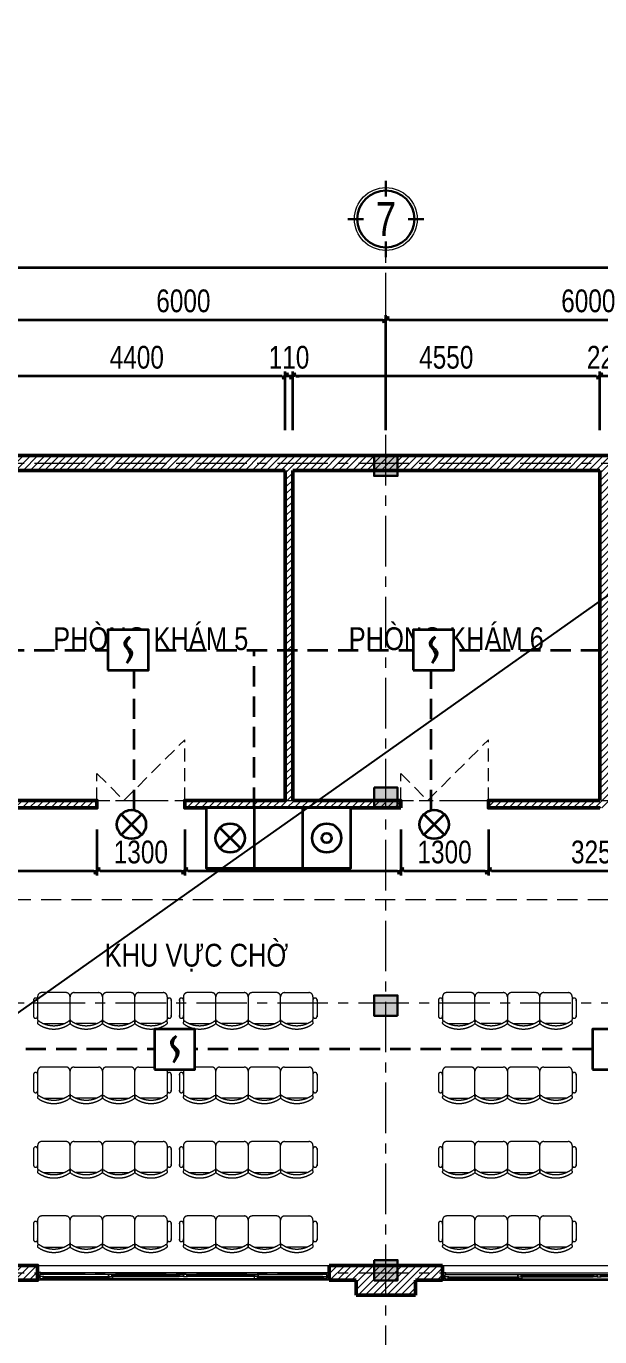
# Model space of a CAD drawing. Header units: millimetres. Extents: x 1109421 to 1726579, y -247837 to 144927.
# Drawn here: x 1486204 to 1494702, y -131593 to -112170 of the extents above; entities that cross this region are included whole.
import ezdxf
from ezdxf.enums import TextEntityAlignment as Align

# ---------------------------------------------------------------- set-up
doc = ezdxf.new("R2010")
doc.units = ezdxf.units.MM
doc.header["$LTSCALE"] = 600
doc.header["$MEASUREMENT"] = 0
doc.set_wipeout_variables(frame=1)
for name, pattern in [('00_Hidden', [2.4, 1.6, -0.8]), ('CENTER', [2, 1.25, -0.25, 0.25, -0.25]), ('DASHED', [0.75, 0.5, -0.25]), ('HIDDEN', [0.375, 0.25, -0.125])]:
    doc.linetypes.add(name, pattern=pattern)
doc.layers.get('0').update_dxf_attribs({"lineweight": 0})
doc.layers.get('Defpoints').update_dxf_attribs({"lineweight": 0})
for name, color, linetype, lineweight in [('0.15_Cua', 144, 'Continuous', 15), ('cat1', 30, 'Continuous', 50), ('cat2', 22, 'Continuous', 30), ('dim', 144, 'Continuous', 13), ('hatch1', 136, 'Continuous', 9), ('LC ISO', 153, 'Continuous', 13), ('LC MANH DUT', 35, 'HIDDEN', 5), ('LC Text2', 7, 'Continuous', 25), ('Noi that', 35, 'Continuous', 9), ('PCCC - BAOCHAY - THIETBI', 6, 'Continuous', 35), ('PCCC-BAO CHAY - DAY', 3, 'DASHED', 35), ('PCCC-BAOCHAY-THIETBI', 6, 'Continuous', 35), ('thay1', 63, 'Continuous', 18), ('truc', 76, 'CENTER', 9)]:
    doc.layers.add(name, color=color, linetype=linetype, lineweight=lineweight)
doc.layers.add('KCS_Plotter', color=11, linetype='Continuous', plot=False)
doc.styles.add('EG 1', font='VHAVANB.TTF')
doc.styles.add('HOATBIF', font='hoatbif.shx', dxfattribs={"width": 0.8})
doc.styles.add('T2', font='VHARIAL.TTF', dxfattribs={"width": 0.8})
doc.styles.add('Tahoma', font='tahoma.ttf')
doc.dimstyles.new('1-135', dxfattribs={"dimscale": 135, "dimtxt": 2.5, "dimasz": 0.35, "dimexe": 0.5, "dimexo": 0, "dimgap": 0.8, "dimtad": 1, "dimdec": 0, "dimzin": 0, "dimdsep": 46, "dimtxsty": 'HOATBIF', "dimblk1": 'DOT', "dimblk2": 'DOT', "dimsah": 1, "dimcen": -1, "dimdle": 1, "dimclrd": 256, "dimclre": 256, "dimclrt": 4, "dimadec": 3, "dimazin": 2, "dimtfac": 0.333333, "dimtdec": 0, "dimtix": 1, "dimtmove": 2, "dimatfit": 3, "dimldrblk": 'DOT', "dimfxl": 1, "dimtvp": 0.833333, "dimtolj": 1, "dimtzin": 0, "dimarcsym": 0})

# ---------------------------------------------------------------- blocks, each defined once
blk = doc.blocks.new('DOT')
at = {"layer": 'dim'}
for p, q in [((-3, 0), (3, 0)), ((-1, -1), (1, 1))]:
    blk.add_line(p, q, dxfattribs=at)
blk.add_lwpolyline([(0.5, 1), (-1, -0.5), (-0.5, -1), (1, 0.5)], close=True, dxfattribs=at)
blk = doc.blocks.new('*D2103')
at = {"layer": 'Defpoints', "color": 0, "transparency": 16777216}
for p in [(45653, 105721), (3853, 103308), (45653, 103308)]:
    blk.add_point(p, dxfattribs=at)
at = {"layer": 'dim', "lineweight": -2, "transparency": 16777216}
for p, q in [((3853, 103308), (3853, 105788)), ((3900, 105721), (45606, 105721)), ((45653, 103308), (45653, 105788))]:
    blk.add_line(p, q, dxfattribs=at)
at = {"layer": 'dim', "lineweight": -2, "transparency": 16777216, "xscale": 47.25, "yscale": 47.25, "zscale": 47.25, "rotation": 180}
blk.add_blockref('DOT', (3853, 105721), dxfattribs=at)
at = {"layer": 'dim', "lineweight": -2, "transparency": 16777216, "xscale": 47.25, "yscale": 47.25, "zscale": 47.25}
blk.add_blockref('DOT', (45653, 105721), dxfattribs=at)
at = {"layer": 'dim', "color": 4, "transparency": 16777216, "insert": (25802, 105997), "char_height": 337.5, "attachment_point": 5, "style": 'HOATBIF'}
blk.add_mtext('\\A1;41800', dxfattribs=at)
blk = doc.blocks.new('_Dot')
at = {"color": 0, "linetype": 'ByBlock', "lineweight": -2}
blk.add_line((-0.5, 0), (-1, 0), dxfattribs=at)
at = {"color": 0, "linetype": 'ByBlock', "const_width": 0.5}
blk.add_lwpolyline([(-0.25, 0, 1), (0.25, 0, 1)], format="xyb", close=True, dxfattribs=at)
blk = doc.blocks.new('*D2108')
at = {"layer": 'Defpoints', "color": 0, "transparency": 16777216}
for p in [(34453, 104946), (28453, 103308), (34453, 103308)]:
    blk.add_point(p, dxfattribs=at)
at = {"layer": 'dim', "lineweight": -2, "transparency": 16777216}
for p, q in [((28453, 103308), (28453, 105013)), ((28500, 104946), (34406, 104946)), ((34453, 103308), (34453, 105013))]:
    blk.add_line(p, q, dxfattribs=at)
at = {"layer": 'dim', "lineweight": -2, "transparency": 16777216, "xscale": 47.25, "yscale": 47.25, "zscale": 47.25, "rotation": 180}
blk.add_blockref('DOT', (28453, 104946), dxfattribs=at)
at = {"layer": 'dim', "lineweight": -2, "transparency": 16777216, "xscale": 47.25, "yscale": 47.25, "zscale": 47.25}
blk.add_blockref('DOT', (34453, 104946), dxfattribs=at)
at = {"layer": 'dim', "color": 4, "transparency": 16777216, "insert": (31453, 105223), "char_height": 337.5, "attachment_point": 5, "style": 'HOATBIF'}
blk.add_mtext('\\A1;6000', dxfattribs=at)
blk = doc.blocks.new('*D2109')
at = {"layer": 'Defpoints', "color": 0, "transparency": 16777216}
for p in [(40453, 104946), (34453, 103308), (40453, 103308)]:
    blk.add_point(p, dxfattribs=at)
at = {"layer": 'dim', "lineweight": -2, "transparency": 16777216}
for p, q in [((34453, 103308), (34453, 105013)), ((34500, 104946), (40406, 104946)), ((40453, 103308), (40453, 105013))]:
    blk.add_line(p, q, dxfattribs=at)
at = {"layer": 'dim', "lineweight": -2, "transparency": 16777216, "xscale": 47.25, "yscale": 47.25, "zscale": 47.25, "rotation": 180}
blk.add_blockref('DOT', (34453, 104946), dxfattribs=at)
at = {"layer": 'dim', "lineweight": -2, "transparency": 16777216, "xscale": 47.25, "yscale": 47.25, "zscale": 47.25}
blk.add_blockref('DOT', (40453, 104946), dxfattribs=at)
at = {"layer": 'dim', "color": 4, "transparency": 16777216, "insert": (37453, 105223), "char_height": 337.5, "attachment_point": 5, "style": 'HOATBIF'}
blk.add_mtext('\\A1;6000', dxfattribs=at)
blk = doc.blocks.new('KyHieu TrucDinhVi')
at = {"color": 7, "lineweight": 30}
for p, q in [((0, 2.36), (0, 4)), ((-2.36, 0), (-4, 0)), ((2.36, 0), (4, 0)), ((0, -2.36), (0, -4))]:
    blk.add_line(p, q, dxfattribs=at)
blk.add_circle((0, 0), 3.3)
blk.add_circle((0, 0), 3, dxfattribs=at)
at = {"ltscale": 20, "style": 'Tahoma'}
blk.add_attdef('AA', text='', height=3, dxfattribs=at).set_placement((0, 0), align=Align.MIDDLE_CENTER)
blk = doc.blocks.new('dfdfdffđ')
at = {"layer": 'Noi that', "linetype": '00_Hidden'}
for p, q in [((954677, -6213), (954317, -6213)), ((954797, -6213), (955157, -6213)), ((955637, -6213), (955277, -6213)), ((955757, -6213), (956117, -6213)), ((954197, -6316), (954197, -6571)), ((954257, -6273), (954257, -6613)), ((954737, -6613), (954737, -6273)), ((954737, -6613), (954737, -6273)), ((955217, -6273), (955217, -6613)), ((955217, -6273), (955217, -6613)), ((955697, -6613), (955697, -6273)), ((955697, -6613), (955697, -6273)), ((956177, -6273), (956177, -6613)), ((956237, -6316), (956237, -6571)), ((954348, -6673), (954646, -6673)), ((955126, -6673), (954828, -6673)), ((955308, -6673), (955606, -6673)), ((956086, -6673), (955788, -6673))]:
    blk.add_line(p, q, dxfattribs=at)
for centre, radius, start, end in [((954317, -6273), 60, 90, 180), ((954677, -6273), 60, 0, 90), ((954797, -6273), 60, 90, 180), ((955157, -6273), 60, 0, 90), ((955277, -6273), 60, 90, 180), ((955637, -6273), 60, 0, 90), ((955757, -6273), 60, 90, 180), ((956117, -6273), 60, 0, 90), ((954227, -6324), 31.2, 343.7398, 196.2602), ((956207, -6324), 31.2, 343.7398, 196.2602), ((954227, -6562), 31.2, 163.7398, 16.2602), ((956207, -6562), 31.2, 163.7398, 16.2602), ((954275, -6660), 21.9, 57.9726, 216.6901), ((954317, -6613), 60, 180, 207.5844), ((954497, -6353), 400, 233.1301, 306.8699), ((954497, -6310), 393, 237.5758, 302.4242), ((954720, -6660), 21.9, 323.3099, 122.0274), ((954677, -6613), 60, 332.4156, 0), ((954755, -6660), 21.9, 57.9726, 216.6901), ((954797, -6613), 60, 180, 207.5844), ((954977, -6353), 400, 233.1301, 306.8699), ((954977, -6310), 393, 237.5758, 302.4242), ((955200, -6660), 21.9, 323.3099, 122.0274), ((955157, -6613), 60, 332.4156, 0), ((955235, -6660), 21.9, 57.9726, 216.6901), ((955277, -6613), 60, 180, 207.5844), ((955457, -6353), 400, 233.1301, 306.8699), ((955457, -6310), 393, 237.5758, 302.4242), ((955680, -6660), 21.9, 323.3099, 122.0274), ((955637, -6613), 60, 332.4156, 0), ((955715, -6660), 21.9, 57.9726, 216.6901), ((955757, -6613), 60, 180, 207.5844), ((955937, -6353), 400, 233.1301, 306.8699), ((955937, -6310), 393, 237.5758, 302.4242), ((956160, -6660), 21.9, 323.3099, 122.0274), ((956117, -6613), 60, 332.4156, 0)]:
    blk.add_arc(centre, radius, start, end, dxfattribs=at)
blk = doc.blocks.new('COT BT')
at = {"layer": 'cat2', "ltscale": 2}
h = blk.add_hatch(color=256, dxfattribs=at)
h.dxf.hatch_style = 1
h.paths.add_polyline_path([(240, 190), (-110, 190), (-110, -110), (240, -110)])
blk.add_lwpolyline([(-110, 190), (240, 190), (240, -110), (-110, -110)], close=True, dxfattribs=at)
blk = doc.blocks.new('*D2172')
at = {"layer": 'Defpoints', "color": 0, "transparency": 16777216}
for p in [(37623, 104111), (37623, 103308), (37843, 103308)]:
    blk.add_point(p, dxfattribs=at)
at = {"layer": 'dim', "lineweight": -2, "transparency": 16777216}
for p, q in [((37576, 104111), (37528, 104111)), ((37623, 103308), (37623, 104178)), ((37843, 104111), (37623, 104111)), ((37843, 103308), (37843, 104178)), ((37890, 104111), (37937, 104111))]:
    blk.add_line(p, q, dxfattribs=at)
at = {"layer": 'dim', "lineweight": -2, "transparency": 16777216, "xscale": 47.25, "yscale": 47.25, "zscale": 47.25}
blk.add_blockref('DOT', (37623, 104111), dxfattribs=at)
at = {"layer": 'dim', "lineweight": -2, "transparency": 16777216, "xscale": 47.25, "yscale": 47.25, "zscale": 47.25, "rotation": 180}
blk.add_blockref('DOT', (37843, 104111), dxfattribs=at)
at = {"layer": 'dim', "color": 4, "transparency": 16777216, "insert": (37733, 104387), "char_height": 337.5, "attachment_point": 5, "style": 'HOATBIF'}
blk.add_mtext('\\A1;220', dxfattribs=at)
blk = doc.blocks.new('*D2173')
at = {"layer": 'Defpoints', "color": 0, "transparency": 16777216}
for p in [(33073, 104111), (33073, 103308), (37623, 103308)]:
    blk.add_point(p, dxfattribs=at)
at = {"layer": 'dim', "lineweight": -2, "transparency": 16777216}
for p, q in [((33073, 103308), (33073, 104178)), ((37576, 104111), (33120, 104111)), ((37623, 103308), (37623, 104178))]:
    blk.add_line(p, q, dxfattribs=at)
at = {"layer": 'dim', "lineweight": -2, "transparency": 16777216, "xscale": 47.25, "yscale": 47.25, "zscale": 47.25, "rotation": 180}
blk.add_blockref('DOT', (33073, 104111), dxfattribs=at)
at = {"layer": 'dim', "lineweight": -2, "transparency": 16777216, "xscale": 47.25, "yscale": 47.25, "zscale": 47.25}
blk.add_blockref('DOT', (37623, 104111), dxfattribs=at)
at = {"layer": 'dim', "color": 4, "transparency": 16777216, "insert": (35348, 104387), "char_height": 337.5, "attachment_point": 5, "style": 'HOATBIF'}
blk.add_mtext('\\A1;4550', dxfattribs=at)
blk = doc.blocks.new('*D2174')
at = {"layer": 'Defpoints', "color": 0, "transparency": 16777216}
for p in [(32963, 104111), (32963, 103308), (33073, 103308)]:
    blk.add_point(p, dxfattribs=at)
at = {"layer": 'dim', "lineweight": -2, "transparency": 16777216}
for p, q in [((32916, 104111), (32868, 104111)), ((32963, 103308), (32963, 104178)), ((33073, 104111), (32963, 104111)), ((33073, 103308), (33073, 104178)), ((33120, 104111), (33167, 104111))]:
    blk.add_line(p, q, dxfattribs=at)
at = {"layer": 'dim', "lineweight": -2, "transparency": 16777216, "xscale": 47.25, "yscale": 47.25, "zscale": 47.25}
blk.add_blockref('DOT', (32963, 104111), dxfattribs=at)
at = {"layer": 'dim', "lineweight": -2, "transparency": 16777216, "xscale": 47.25, "yscale": 47.25, "zscale": 47.25, "rotation": 180}
blk.add_blockref('DOT', (33073, 104111), dxfattribs=at)
at = {"layer": 'dim', "color": 4, "transparency": 16777216, "insert": (33018, 104387), "char_height": 337.5, "attachment_point": 5, "style": 'HOATBIF'}
blk.add_mtext('\\A1;110', dxfattribs=at)
blk = doc.blocks.new('*D2175')
at = {"layer": 'Defpoints', "color": 0, "transparency": 16777216}
for p in [(28563, 104111), (28563, 103308), (32963, 103308)]:
    blk.add_point(p, dxfattribs=at)
at = {"layer": 'dim', "lineweight": -2, "transparency": 16777216}
for p, q in [((28563, 103308), (28563, 104178)), ((32916, 104111), (28610, 104111)), ((32963, 103308), (32963, 104178))]:
    blk.add_line(p, q, dxfattribs=at)
at = {"layer": 'dim', "lineweight": -2, "transparency": 16777216, "xscale": 47.25, "yscale": 47.25, "zscale": 47.25, "rotation": 180}
blk.add_blockref('DOT', (28563, 104111), dxfattribs=at)
at = {"layer": 'dim', "lineweight": -2, "transparency": 16777216, "xscale": 47.25, "yscale": 47.25, "zscale": 47.25}
blk.add_blockref('DOT', (32963, 104111), dxfattribs=at)
at = {"layer": 'dim', "color": 4, "transparency": 16777216, "insert": (30763, 104387), "char_height": 337.5, "attachment_point": 5, "style": 'HOATBIF'}
blk.add_mtext('\\A1;4400', dxfattribs=at)
blk = doc.blocks.new('*U617')
for p, q in [((50, 0), (4270, 0)), ((50, -110), (4270, -110)), ((95, -20), (1050, -20)), ((1110, -50), (2100, -50)), ((1110, -80), (2100, -80)), ((3210, -50), (2220, -50)), ((3210, -80), (2220, -80)), ((4225, -20), (3270, -20)), ((4225, -50), (3270, -50))]:
    blk.add_line(p, q)
at = {"color": 8, "lineweight": 5}
for p, q in [((50, -20), (4270, -20)), ((4270, -80), (50, -80)), ((95, -30), (1050, -30)), ((95, -40), (1050, -40)), ((95, -50), (1050, -50)), ((1110, -60), (2100, -60)), ((1110, -70), (2100, -70)), ((3210, -60), (2220, -60)), ((3210, -70), (2220, -70)), ((4225, -30), (3270, -30)), ((4225, -40), (3270, -40))]:
    blk.add_line(p, q, dxfattribs=at)
for points in [[(50, -20), (35, -20), (35, -80), (50, -80), (50, -110), (0, -110), (0, 0), (0, 0), (0, 0), (50, 0), (50, -20), (35, -20)], [(4270, -20), (4285, -20), (4285, -80), (4270, -80), (4270, -110), (4320, -110), (4320, 0), (4320, 0), (4320, 0), (4270, 0), (4270, -20), (4285, -20)], [(95, -40), (95, -50), (35, -50), (35, -20), (95, -20), (95, -30), (85, -30), (85, -40), (95, -40)], [(1050, -40), (1050, -50), (1110, -50), (1110, -20), (1050, -20), (1050, -30), (1060, -30), (1060, -40), (1050, -40)], [(1110, -70), (1110, -80), (1050, -80), (1050, -50), (1110, -50), (1110, -60), (1100, -60), (1100, -70), (1110, -70)], [(1050, -50), (1050, -80), (1065, -80)], [(2100, -70), (2100, -80), (2160, -80), (2160, -50), (2100, -50), (2100, -60), (2110, -60), (2110, -70), (2100, -70)], [(2160, -50), (2160, -80), (2145, -80)], [(2160, -50), (2160, -80), (2175, -80)], [(2220, -70), (2220, -80), (2160, -80), (2160, -50), (2220, -50), (2220, -60), (2210, -60), (2210, -70), (2220, -70)], [(3270, -40), (3270, -50), (3210, -50), (3210, -20), (3270, -20), (3270, -30), (3260, -30), (3260, -40), (3270, -40)], [(3210, -70), (3210, -80), (3270, -80), (3270, -50), (3210, -50), (3210, -60), (3220, -60), (3220, -70), (3210, -70)], [(3270, -50), (3270, -80), (3255, -80)], [(4225, -40), (4225, -50), (4285, -50), (4285, -20), (4225, -20), (4225, -30), (4235, -30), (4235, -40), (4225, -40)]]:
    blk.add_lwpolyline(points)
for centre, start, end in [((94, -32), 14.2151, 83.5658), ((94, -38), 276.4342, 345.7849), ((1051, -32), 96.4342, 165.7849), ((1051, -38), 194.2151, 263.5658), ((1109, -62), 14.2151, 83.5658), ((1109, -68), 276.4342, 345.7849), ((2101, -62), 96.4342, 165.7849), ((2101, -68), 194.2151, 263.5658), ((2219, -62), 14.2151, 83.5658), ((2219, -68), 276.4342, 345.7849), ((3211, -62), 96.4342, 165.7849), ((3211, -68), 194.2151, 263.5658), ((3269, -32), 14.2151, 83.5658), ((3269, -38), 276.4342, 345.7849), ((4226, -32), 96.4342, 165.7849), ((4226, -38), 194.2151, 263.5658)]:
    blk.add_arc(centre, 8.25, start, end, dxfattribs=at)
blk = doc.blocks.new('*U615')
for p, q in [((50, 0), (4535, 0)), ((50, -110), (4535, -110)), ((95, -20), (1116, -20)), ((1176, -50), (2232, -50)), ((1176, -80), (2232, -80)), ((3409, -50), (2352, -50)), ((3409, -80), (2352, -80)), ((4490, -20), (3469, -20)), ((4490, -50), (3469, -50))]:
    blk.add_line(p, q)
at = {"color": 8, "lineweight": 5}
for p, q in [((50, -20), (4535, -20)), ((4535, -80), (50, -80)), ((95, -30), (1116, -30)), ((95, -40), (1116, -40)), ((95, -50), (1116, -50)), ((1176, -60), (2232, -60)), ((1176, -70), (2232, -70)), ((3409, -60), (2352, -60)), ((3409, -70), (2352, -70)), ((4490, -30), (3469, -30)), ((4490, -40), (3469, -40))]:
    blk.add_line(p, q, dxfattribs=at)
for points in [[(50, -20), (35, -20), (35, -80), (50, -80), (50, -110), (0, -110), (0, 0), (0, 0), (0, 0), (50, 0), (50, -20), (35, -20)], [(4535, -20), (4550, -20), (4550, -80), (4535, -80), (4535, -110), (4585, -110), (4585, 0), (4585, 0), (4585, 0), (4535, 0), (4535, -20), (4550, -20)], [(95, -40), (95, -50), (35, -50), (35, -20), (95, -20), (95, -30), (85, -30), (85, -40), (95, -40)], [(1116, -40), (1116, -50), (1176, -50), (1176, -20), (1116, -20), (1116, -30), (1126, -30), (1126, -40), (1116, -40)], [(1176, -70), (1176, -80), (1116, -80), (1116, -50), (1176, -50), (1176, -60), (1166, -60), (1166, -70), (1176, -70)], [(1116, -50), (1116, -80), (1131, -80)], [(2232, -70), (2232, -80), (2292, -80), (2292, -50), (2232, -50), (2232, -60), (2242, -60), (2242, -70), (2232, -70)], [(2292, -50), (2292, -80), (2277, -80)], [(2292, -50), (2292, -80), (2307, -80)], [(2352, -70), (2352, -80), (2292, -80), (2292, -50), (2352, -50), (2352, -60), (2342, -60), (2342, -70), (2352, -70)], [(3469, -40), (3469, -50), (3409, -50), (3409, -20), (3469, -20), (3469, -30), (3459, -30), (3459, -40), (3469, -40)], [(3409, -70), (3409, -80), (3469, -80), (3469, -50), (3409, -50), (3409, -60), (3419, -60), (3419, -70), (3409, -70)], [(3469, -50), (3469, -80), (3454, -80)], [(4490, -40), (4490, -50), (4550, -50), (4550, -20), (4490, -20), (4490, -30), (4500, -30), (4500, -40), (4490, -40)]]:
    blk.add_lwpolyline(points)
for centre, start, end in [((94, -32), 14.2151, 83.5658), ((94, -38), 276.4342, 345.7849), ((1117, -32), 96.4342, 165.7849), ((1117, -38), 194.2151, 263.5658), ((1175, -62), 14.2151, 83.5658), ((1175, -68), 276.4342, 345.7849), ((2233, -62), 96.4342, 165.7849), ((2233, -68), 194.2151, 263.5658), ((2352, -62), 14.2151, 83.5658), ((2352, -68), 276.4342, 345.7849), ((3410, -62), 96.4342, 165.7849), ((3410, -68), 194.2151, 263.5658), ((3468, -32), 14.2151, 83.5658), ((3468, -38), 276.4342, 345.7849), ((4491, -32), 96.4342, 165.7849), ((4491, -38), 194.2151, 263.5658)]:
    blk.add_arc(centre, 8.25, start, end, dxfattribs=at)
blk = doc.blocks.new('*D2125')
at = {"layer": 'Defpoints', "color": 0, "transparency": 16777216}
for p in [(26873, 97391), (30173, 97391), (30173, 96778)]:
    blk.add_point(p, dxfattribs=at)
at = {"layer": 'dim', "lineweight": -2, "transparency": 16777216}
for p, q in [((26873, 97391), (26873, 96711)), ((30173, 97391), (30173, 96711)), ((26920, 96778), (30126, 96778))]:
    blk.add_line(p, q, dxfattribs=at)
at = {"layer": 'dim', "lineweight": -2, "transparency": 16777216, "xscale": 47.25, "yscale": 47.25, "zscale": 47.25, "rotation": 180}
blk.add_blockref('DOT', (26873, 96778), dxfattribs=at)
at = {"layer": 'dim', "lineweight": -2, "transparency": 16777216, "xscale": 47.25, "yscale": 47.25, "zscale": 47.25}
blk.add_blockref('DOT', (30173, 96778), dxfattribs=at)
at = {"layer": 'dim', "color": 4, "transparency": 16777216, "insert": (28523, 97055), "char_height": 337.5, "attachment_point": 5, "style": 'HOATBIF'}
blk.add_mtext('\\A1;3300', dxfattribs=at)
blk = doc.blocks.new('*D2126')
at = {"layer": 'Defpoints', "color": 0, "transparency": 16777216}
for p in [(30173, 97391), (31473, 97391), (31473, 96778)]:
    blk.add_point(p, dxfattribs=at)
at = {"layer": 'dim', "lineweight": -2, "transparency": 16777216}
for p, q in [((30173, 97391), (30173, 96711)), ((31473, 97391), (31473, 96711)), ((30220, 96778), (31426, 96778))]:
    blk.add_line(p, q, dxfattribs=at)
at = {"layer": 'dim', "lineweight": -2, "transparency": 16777216, "xscale": 47.25, "yscale": 47.25, "zscale": 47.25, "rotation": 180}
blk.add_blockref('DOT', (30173, 96778), dxfattribs=at)
at = {"layer": 'dim', "lineweight": -2, "transparency": 16777216, "xscale": 47.25, "yscale": 47.25, "zscale": 47.25}
blk.add_blockref('DOT', (31473, 96778), dxfattribs=at)
at = {"layer": 'dim', "color": 4, "transparency": 16777216, "insert": (30823, 97055), "char_height": 337.5, "attachment_point": 5, "style": 'HOATBIF'}
blk.add_mtext('\\A1;1300', dxfattribs=at)
blk = doc.blocks.new('*D2127')
at = {"layer": 'Defpoints', "color": 0, "transparency": 16777216}
for p in [(31473, 97391), (34673, 97391), (34673, 96778)]:
    blk.add_point(p, dxfattribs=at)
at = {"layer": 'dim', "lineweight": -2, "transparency": 16777216}
for p, q in [((31473, 97391), (31473, 96711)), ((34673, 97391), (34673, 96711)), ((31520, 96778), (34626, 96778))]:
    blk.add_line(p, q, dxfattribs=at)
at = {"layer": 'dim', "lineweight": -2, "transparency": 16777216, "xscale": 47.25, "yscale": 47.25, "zscale": 47.25, "rotation": 180}
blk.add_blockref('DOT', (31473, 96778), dxfattribs=at)
at = {"layer": 'dim', "lineweight": -2, "transparency": 16777216, "xscale": 47.25, "yscale": 47.25, "zscale": 47.25}
blk.add_blockref('DOT', (34673, 96778), dxfattribs=at)
at = {"layer": 'dim', "color": 4, "transparency": 16777216, "insert": (33073, 97055), "char_height": 337.5, "attachment_point": 5, "style": 'HOATBIF'}
blk.add_mtext('\\A1;3200', dxfattribs=at)
blk = doc.blocks.new('*D2128')
at = {"layer": 'Defpoints', "color": 0, "transparency": 16777216}
for p in [(34673, 97391), (35973, 97391), (35973, 96778)]:
    blk.add_point(p, dxfattribs=at)
at = {"layer": 'dim', "lineweight": -2, "transparency": 16777216}
for p, q in [((34673, 97391), (34673, 96711)), ((35973, 97391), (35973, 96711)), ((34720, 96778), (35926, 96778))]:
    blk.add_line(p, q, dxfattribs=at)
at = {"layer": 'dim', "lineweight": -2, "transparency": 16777216, "xscale": 47.25, "yscale": 47.25, "zscale": 47.25, "rotation": 180}
blk.add_blockref('DOT', (34673, 96778), dxfattribs=at)
at = {"layer": 'dim', "lineweight": -2, "transparency": 16777216, "xscale": 47.25, "yscale": 47.25, "zscale": 47.25}
blk.add_blockref('DOT', (35973, 96778), dxfattribs=at)
at = {"layer": 'dim', "color": 4, "transparency": 16777216, "insert": (35323, 97055), "char_height": 337.5, "attachment_point": 5, "style": 'HOATBIF'}
blk.add_mtext('\\A1;1300', dxfattribs=at)
blk = doc.blocks.new('*D2129')
at = {"layer": 'Defpoints', "color": 0, "transparency": 16777216}
for p in [(35973, 97391), (39223, 97391), (39223, 96778)]:
    blk.add_point(p, dxfattribs=at)
at = {"layer": 'dim', "lineweight": -2, "transparency": 16777216}
for p, q in [((35973, 97391), (35973, 96711)), ((39223, 97391), (39223, 96711)), ((36020, 96778), (39176, 96778))]:
    blk.add_line(p, q, dxfattribs=at)
at = {"layer": 'dim', "lineweight": -2, "transparency": 16777216, "xscale": 47.25, "yscale": 47.25, "zscale": 47.25, "rotation": 180}
blk.add_blockref('DOT', (35973, 96778), dxfattribs=at)
at = {"layer": 'dim', "lineweight": -2, "transparency": 16777216, "xscale": 47.25, "yscale": 47.25, "zscale": 47.25}
blk.add_blockref('DOT', (39223, 96778), dxfattribs=at)
at = {"layer": 'dim', "color": 4, "transparency": 16777216, "insert": (37598, 97055), "char_height": 337.5, "attachment_point": 5, "style": 'HOATBIF'}
blk.add_mtext('\\A1;3250', dxfattribs=at)
blk = doc.blocks.new('TO HOP')
blk.add_wipeout([(0, 3.333), (0, 0), (8, 0), (8, 3.333)])
at = {"layer": 'PCCC - BAOCHAY - THIETBI'}
for p, q in [((2.667, 3.333), (2.667, 0)), ((5.333, 3.333), (5.333, 0)), ((0.765, 2.235), (1.902, 1.098)), ((0.765, 1.098), (1.902, 2.235))]:
    blk.add_line(p, q, dxfattribs=at)
blk.add_lwpolyline([(0, 3.333), (0, 0), (8, 0), (8, 3.333)], close=True, dxfattribs=at)
for centre, radius in [((1.333, 1.667), 0.804), ((6.667, 1.667), 0.804), ((6.667, 1.667), 0.264)]:
    blk.add_circle(centre, radius, dxfattribs=at)
blk = doc.blocks.new('DAU BAO KHOI')
blk.add_wipeout([(-2, 2), (-2, -2), (2, -2), (2, 2)])
at = {"layer": 'PCCC - BAOCHAY - THIETBI'}
blk.add_lwpolyline([(-2, -2), (2, -2), (2, 2), (-2, 2)], close=True, dxfattribs=at)
for points in [[(0.15, 1.3), (-0.36, 0.73), (-0.18, 0.21), (0.16, -0.29), (-0.15, -1.3)], [(0.15, 1.3), (-0.22, 0.49), (0.27, -0.05), (-0.15, -1.3)]]:
    blk.add_spline(points, degree=3, dxfattribs=at)
blk = doc.blocks.new('den bao chay phong')
at = {"layer": 'PCCC - BAOCHAY - THIETBI'}
for p, q in [((1153511, 58869), (1153816, 58564)), ((1153511, 58564), (1153816, 58869))]:
    blk.add_line(p, q, dxfattribs=at)
blk.add_ellipse((1153663, 58716), major_axis=(152, 152), ratio=1, start_param=5.497787, end_param=11.780972, dxfattribs=at)
blk = doc.blocks.new('A$C08333679')
at = {"layer": 'hatch1'}
h = blk.add_hatch(dxfattribs=at)
h.set_pattern_fill('ANSI31', color=256, scale=600)
h.set_pattern_definition([(45, (-2017327.61, 46159.94), (-53.0330086, 53.0330086), [])])
h.paths.add_polyline_path([(5022.8, 90931.4), (4622.8, 90931.4), (3962.8, 90931.4), (3962.8, 95221.4), (3742.8, 95221.4), (3742.8, 90711.4), (3742.8, 90491.4), (4622.8, 90491.4), (4622.8, 90711.4), (5022.8, 90711.4)])
h.paths.add_polyline_path([(10692.8, 90931.4), (10292.8, 90931.4), (9412.8, 90931.4), (9012.8, 90931.4), (9012.8, 90711.4), (9412.8, 90711.4), (9412.8, 90491.4), (10292.8, 90491.4), (10292.8, 90711.4), (10692.8, 90711.4)])
h.paths.add_polyline_path([(15412.8, 90931.4), (15012.8, 90931.4), (15012.8, 90711.4), (15412.8, 90711.4), (15412.8, 90491.4), (16292.8, 90491.4), (16292.8, 90711.4), (16692.8, 90711.4), (16692.8, 90931.4), (16292.8, 90931.4)])
h.paths.add_polyline_path([(21012.8, 90711.4), (21012.8, 90931.4), (20132.8, 90931.4), (19732.8, 90931.4), (19732.8, 90711.4), (20132.8, 90711.4), (20132.8, 90491.4), (21012.8, 90491.4)])
h.paths.add_polyline_path([(20682.8, 94931.4), (20462.8, 94931.4), (20462.8, 90931.4), (20682.8, 90931.4)])
h.paths.add_polyline_path([(23692.8, 90931.4), (22812.8, 90931.4), (22812.8, 90711.4), (22812.8, 90491.4), (23692.8, 90491.4)])
h.paths.add_polyline_path([(29292.8, 90931.4), (28892.8, 90931.4), (28012.8, 90931.4), (28012.8, 90711.4), (28012.8, 90491.4), (28892.8, 90491.4), (28892.8, 90711.4), (29292.8, 90711.4)])
h.paths.add_polyline_path([(35292.8, 90931.4), (34892.8, 90931.4), (34012.8, 90931.4), (33612.8, 90931.4), (33612.8, 90711.4), (34012.8, 90711.4), (34012.8, 90491.4), (34892.8, 90491.4), (34892.8, 90711.4), (35292.8, 90711.4)])
h.paths.add_polyline_path([(41477.8, 90931.4), (39877.8, 90931.4), (39877.8, 90711.4), (40277.8, 90711.4), (40277.8, 90271.4), (41477.8, 90271.4)])
h.paths.add_polyline_path([(41252.3, 90711.4), (41252.3, 90491.4), (40492.3, 90491.4), (40492.3, 90711.4)], flags=16)
h.paths.add_polyline_path([(45762.8, 90931.4), (44562.8, 90931.4), (44562.8, 90271.4), (45762.8, 90271.4)])
h.paths.add_polyline_path([(45542.8, 90711.4), (45542.8, 90491.4), (44782.8, 90491.4), (44782.8, 90711.4)], flags=16)
h.paths.add_polyline_path([(40452.8, 93581.4), (40342.8, 93581.4), (40342.8, 90931.4), (40452.8, 90931.4)])
h.paths.add_polyline_path([(45542.8, 94931.4), (40342.8, 94931.4), (40342.8, 94581.4), (40452.8, 94581.4), (40452.8, 94711.4), (45542.8, 94711.4)], flags=17)
h.paths.add_polyline_path([(43282.8, 96071.4), (43062.8, 96071.4), (43062.8, 94931.4), (43282.8, 94931.4)], flags=17)
h.paths.add_polyline_path([(45762.8, 102931.4), (3742.8, 102931.4), (3742.8, 97421.4), (3962.8, 97421.4), (3962.8, 97711.4), (5452.8, 97711.4), (5452.8, 97821.4), (3962.8, 97821.4), (3962.8, 102711.4), (7837.8, 102711.4), (7837.8, 97821.4), (6752.8, 97821.4), (6752.8, 97711.4), (7837.8, 97711.4), (7947.8, 97711.4), (10137.8, 97711.4), (10137.8, 97821.4), (7947.8, 97821.4), (7947.8, 102711.4), (11757.8, 102711.4), (11757.8, 97821.4), (11437.8, 97821.4), (11437.8, 97711.4), (11757.8, 97711.4), (11867.8, 97711.4), (13477.8, 97711.4), (13477.8, 97821.4), (11867.8, 97821.4), (11867.8, 102711.4), (15742.8, 102711.4), (15742.8, 97821.4), (14777.8, 97821.4), (14777.8, 97711.4), (19242.8, 97711.4), (19242.8, 97821.4), (15962.8, 97821.4), (15962.8, 102711.4), (20462.8, 102711.4), (20462.8, 97821.4), (20242.8, 97821.4), (20242.8, 97711.4), (21084.6, 97711.4), (21304.6, 97931.4), (20682.8, 97931.4), (20682.8, 102711.4), (23142.8, 102711.4), (23142.8, 97931.4), (22464.6, 97931.4), (22684.6, 97711.4), (23362.8, 97711.4), (25572.8, 97711.4), (25572.8, 97821.4), (23362.8, 97821.4), (23362.8, 102711.4), (28342.8, 102711.4), (28342.8, 97821.4), (28562.8, 97821.4), (28562.8, 102711.4), (32962.8, 102711.4), (32962.8, 97821.4), (31472.8, 97821.4), (31472.8, 97711.4), (34672.8, 97711.4), (34672.8, 97821.4), (33072.8, 97821.4), (33072.8, 102711.4), (37622.8, 102711.4), (37622.8, 97821.4), (35972.8, 97821.4), (35972.8, 97711.4), (37342.8, 97711.4), (39222.8, 97711.4), (39222.8, 97931.4), (37842.8, 97931.4), (37842.8, 102711.4), (40342.8, 102711.4), (40342.8, 97931.4), (40122.8, 97931.4), (40122.8, 97711.4), (40782.8, 97711.4), (40782.8, 97931.4), (40562.8, 97931.4), (40562.8, 102711.4), (43062.8, 102711.4), (43062.8, 96971.4), (43282.8, 96971.4), (43282.8, 102711.4), (45542.8, 102711.4), (45542.8, 92531.4), (45762.8, 92531.4)])
h.paths.add_polyline_path([(43062.8, 97931.4), (41682.8, 97931.4), (41682.8, 97711.4), (43062.8, 97711.4)], flags=17)
h.paths.add_polyline_path([(30172.8, 97821.4), (26872.8, 97821.4), (26872.8, 97711.4), (30172.8, 97711.4)], flags=17)
at = {"layer": 'cat1'}
for p, q in [((3742.8, 102931.4), (45762.8, 102931.4)), ((28562.8, 102711.4), (32962.8, 102711.4)), ((33072.8, 102711.4), (37622.8, 102711.4)), ((37622.8, 97821.4), (37622.8, 102711.4)), ((34012.8, 90931.4), (33612.8, 90931.4)), ((33612.8, 90931.4), (33612.8, 90711.4)), ((34892.8, 90931.4), (34012.8, 90931.4)), ((35292.8, 90931.4), (34892.8, 90931.4)), ((35292.8, 90711.4), (35292.8, 90931.4)), ((33612.8, 90711.4), (34012.8, 90711.4)), ((34012.8, 90711.4), (34012.8, 90491.4)), ((34892.8, 90491.4), (34892.8, 90711.4)), ((34892.8, 90711.4), (35292.8, 90711.4)), ((34012.8, 90491.4), (34892.8, 90491.4))]:
    blk.add_line(p, q, dxfattribs=at)
for points in [[(32962.8, 97821.4), (32962.8, 102711.4)], [(33072.8, 102711.4), (33072.8, 97821.4)], [(26872.8, 97821.4), (30172.8, 97821.4), (30172.8, 97711.4), (26872.8, 97711.4)], [(34672.8, 97711.4), (31472.8, 97711.4), (31472.8, 97821.4), (32962.8, 97821.4)], [(34672.8, 97711.4), (31472.8, 97711.4), (31472.8, 97821.4), (32962.8, 97821.4)], [(33072.8, 97821.4), (34672.8, 97821.4), (34672.8, 97711.4)], [(37622.8, 97711.4), (37622.8, 97711.4), (35972.8, 97711.4), (35972.8, 97821.4), (37622.8, 97821.4)], [(28012.8, 90931.4), (28892.8, 90931.4), (29292.8, 90931.4), (29292.8, 90711.4), (28892.8, 90711.4), (28892.8, 90491.4), (28012.8, 90491.4), (28012.8, 90711.4), (28012.8, 90711.4), (28012.8, 90931.4), (28012.8, 90931.4)]]:
    blk.add_lwpolyline(points, dxfattribs=at)
at = {"layer": 'LC MANH DUT', "ltscale": 2}
blk.add_line((93.4, 96355), (48749.5, 96355), dxfattribs=at)
at = {"layer": 'Noi that', "linetype": '00_Hidden', "ltscale": 0.2}
for p, q in [((30572.8, 97821.4), (31472.8, 98721.4)), ((31472.8, 97821.4), (31472.8, 98721.4)), ((35072.8, 97821.4), (35972.8, 98721.4)), ((35972.8, 97821.4), (35972.8, 98721.4)), ((30172.8, 97821.4), (30172.8, 98221.4)), ((30172.8, 98221.4), (30572.8, 97821.4)), ((34672.8, 97821.4), (34672.8, 98221.4)), ((34672.8, 98221.4), (35072.8, 97821.4)), ((30172.8, 97821.4), (31472.8, 97821.4)), ((34672.8, 97821.4), (35972.8, 97821.4))]:
    blk.add_line(p, q, dxfattribs=at)
at = {"layer": 'thay1'}
for points in [[(29292.8, 90931.4), (33612.8, 90931.4), (33612.8, 90711.4), (29292.8, 90711.4)], [(35292.8, 90931.4), (39877.8, 90931.4), (39877.8, 90711.4), (35292.8, 90711.4)]]:
    blk.add_lwpolyline(points, close=True, dxfattribs=at)
at = {"layer": 'truc'}
for p, q in [((34452.8, 85689), (34452.8, 105874.8)), ((1645.5, 102821.4), (48616.2, 102821.4)), ((1645.5, 97821.4), (48616.2, 97821.4)), ((1645.5, 94821.4), (48616.2, 94821.4)), ((1645.5, 90821.4), (48616.2, 90821.4))]:
    blk.add_line(p, q, dxfattribs=at)
at = {"layer": '0.15_Cua', "xscale": -1, "rotation": 180}
for name, p in [('*U617', (29292.8, 90714.8)), ('*U615', (35292.8, 90711.4))]:
    blk.add_blockref(name, p, dxfattribs=at)
at = {"layer": 'cat1'}
for name, p in [('COT BT', (34387.8, 102741.4)), ('COT BT', (34387.8, 97821.4)), ('dfdfdffđ', (-924963.5, 101186.4)), ('dfdfdffđ', (-922803.5, 101186.4)), ('dfdfdffđ', (-918963.5, 101186.4)), ('dfdfdffđ', (-924963.5, 100083)), ('dfdfdffđ', (-922803.5, 100083)), ('dfdfdffđ', (-918963.5, 100083)), ('dfdfdffđ', (-924963.5, 98979.5)), ('dfdfdffđ', (-922803.5, 98979.5)), ('dfdfdffđ', (-918963.5, 98979.5)), ('dfdfdffđ', (-924963.5, 97876.1)), ('dfdfdffđ', (-922803.5, 97876.1)), ('dfdfdffđ', (-918963.5, 97876.1)), ('COT BT', (34387.8, 90818.9))]:
    blk.add_blockref(name, p, dxfattribs=at)
at = {"layer": 'cat1', "rotation": 180}
blk.add_blockref('COT BT', (34517.8, 94821.4), dxfattribs=at)
at = {"layer": 'LC ISO'}
ref = blk.add_blockref('KyHieu TrucDinhVi', (34452.8, 106438.2), dxfattribs=dict(at, xscale=140.8352653944289, yscale=140.8352653944289, zscale=140.8352653944289))
ref.add_attrib('AA', '7', dxfattribs={"layer": '0', "ltscale": 20, "height": 507, "style": 'EG 1', "width": 0.8}).set_placement((34452.8, 106438.2), align=Align.MIDDLE_CENTER)
at = {"layer": 'LC Text2', "style": 'T2', "width": 0.8}
for s, p in [('phßng kh¸m 5', (29523, 100049.8)), ('phßng kh¸m 6', (33903, 100049.8)), ('khu vùc chê', (30287.1, 95359.4))]:
    blk.add_text(s, height=337.5, dxfattribs=at).set_placement(p)
at = {"layer": 'dim'}
dim = blk.add_linear_dim(base=(45652.8, 105720.6), p1=(3852.8, 103308.2), p2=(45652.8, 103308.2), dimstyle='1-135', dxfattribs=at)
dim.commit()
dim.dimension.update_dxf_attribs({"geometry": '*D2103', "text_midpoint": (25802.3, 105997.3), "dimtype": 160})
for base, p1, p2, picture, middle in [((34452.8, 104945.9), (28452.8, 103308.2), (34452.8, 103308.2), '*D2108', (31452.8, 105222.6)), ((40452.8, 104945.9), (34452.8, 103308.2), (40452.8, 103308.2), '*D2109', (37452.8, 105222.6)), ((28562.8, 104110.5), (32962.8, 103308.2), (28562.8, 103308.2), '*D2175', (30762.8, 104387.3)), ((32962.8, 104110.5), (33072.8, 103308.2), (32962.8, 103308.2), '*D2174', (33017.8, 104387.3)), ((33072.8, 104110.5), (37622.8, 103308.2), (33072.8, 103308.2), '*D2173', (35347.8, 104387.3)), ((37622.8, 104110.5), (37842.8, 103308.2), (37622.8, 103308.2), '*D2172', (37732.8, 104387.3)), ((30172.8, 96778.2), (26872.8, 97390.5), (30172.8, 97390.5), '*D2125', (28522.8, 97055)), ((31472.8, 96778.2), (30172.8, 97390.5), (31472.8, 97390.5), '*D2126', (30822.8, 97055)), ((34672.8, 96778.2), (31472.8, 97390.5), (34672.8, 97390.5), '*D2127', (33072.8, 97055)), ((35972.8, 96778.2), (34672.8, 97390.5), (35972.8, 97390.5), '*D2128', (35322.8, 97055)), ((39222.8, 96778.2), (35972.8, 97390.5), (39222.8, 97390.5), '*D2129', (37597.8, 97055))]:
    dim = blk.add_linear_dim(base=base, p1=p1, p2=p2, dimstyle='1-135', dxfattribs=at)
    dim.commit()
    dim.dimension.update_dxf_attribs({"geometry": picture, "text_midpoint": middle})

msp = doc.modelspace()

# ---------------------------------------------------------------- linework, layer by layer
at = {"layer": 'PCCC-BAO CHAY - DAY'}
for p, q in [((1462923.4, -121415.9), (1501330.9, -121415.9)), ((1489583.3, -123754.3), (1489583.3, -121415.9)), ((1487800.7, -123787.1), (1487800.7, -121715.9)), ((1492203.2, -123788.6), (1492203.2, -121715.9)), ((1494596.3, -127332.3), (1463884.2, -127332.3))]:
    msp.add_line(p, q, dxfattribs=at)

# ---------------------------------------------------------------- next in the draw order: block references
msp.add_blockref('A$C08333679', (1457079.2, -221465.7), dxfattribs=at)

# ---------------------------------------------------------------- next in the draw order: block references
at = {"layer": 'cat1'}
for p in [(334100, -182715.7), (338585, -182715.7)]:
    msp.add_blockref('den bao chay phong', p, dxfattribs=at)
at = {"layer": 'PCCC-BAOCHAY-THIETBI'}
for name, p, xscale, yscale, zscale in [('DAU BAO KHOI', (1487715.1, -121415.9), 150, 150, 150), ('DAU BAO KHOI', (1492238.9, -121415.9), 150, 150, 150), ('TO HOP', (1488868.6, -124647.7), 268.0147058824077, 268.0147058824077, 268.0147058824077), ('DAU BAO KHOI', (1488404.3, -127332.3), 150, 150, 150), ('DAU BAO KHOI', (1494896.3, -127332.3), 150, 150, 150)]:
    msp.add_blockref(name, p, dxfattribs=dict(at, xscale=xscale, yscale=yscale, zscale=zscale))

# ---------------------------------------------------------------- next in the draw order: linework, layer by layer
at = {"layer": 'KCS_Plotter'}
msp.add_line((1455348.3, -148520.3), (1515555.4, -105945.3), dxfattribs=at)

doc.saveas('drawing.dxf')
